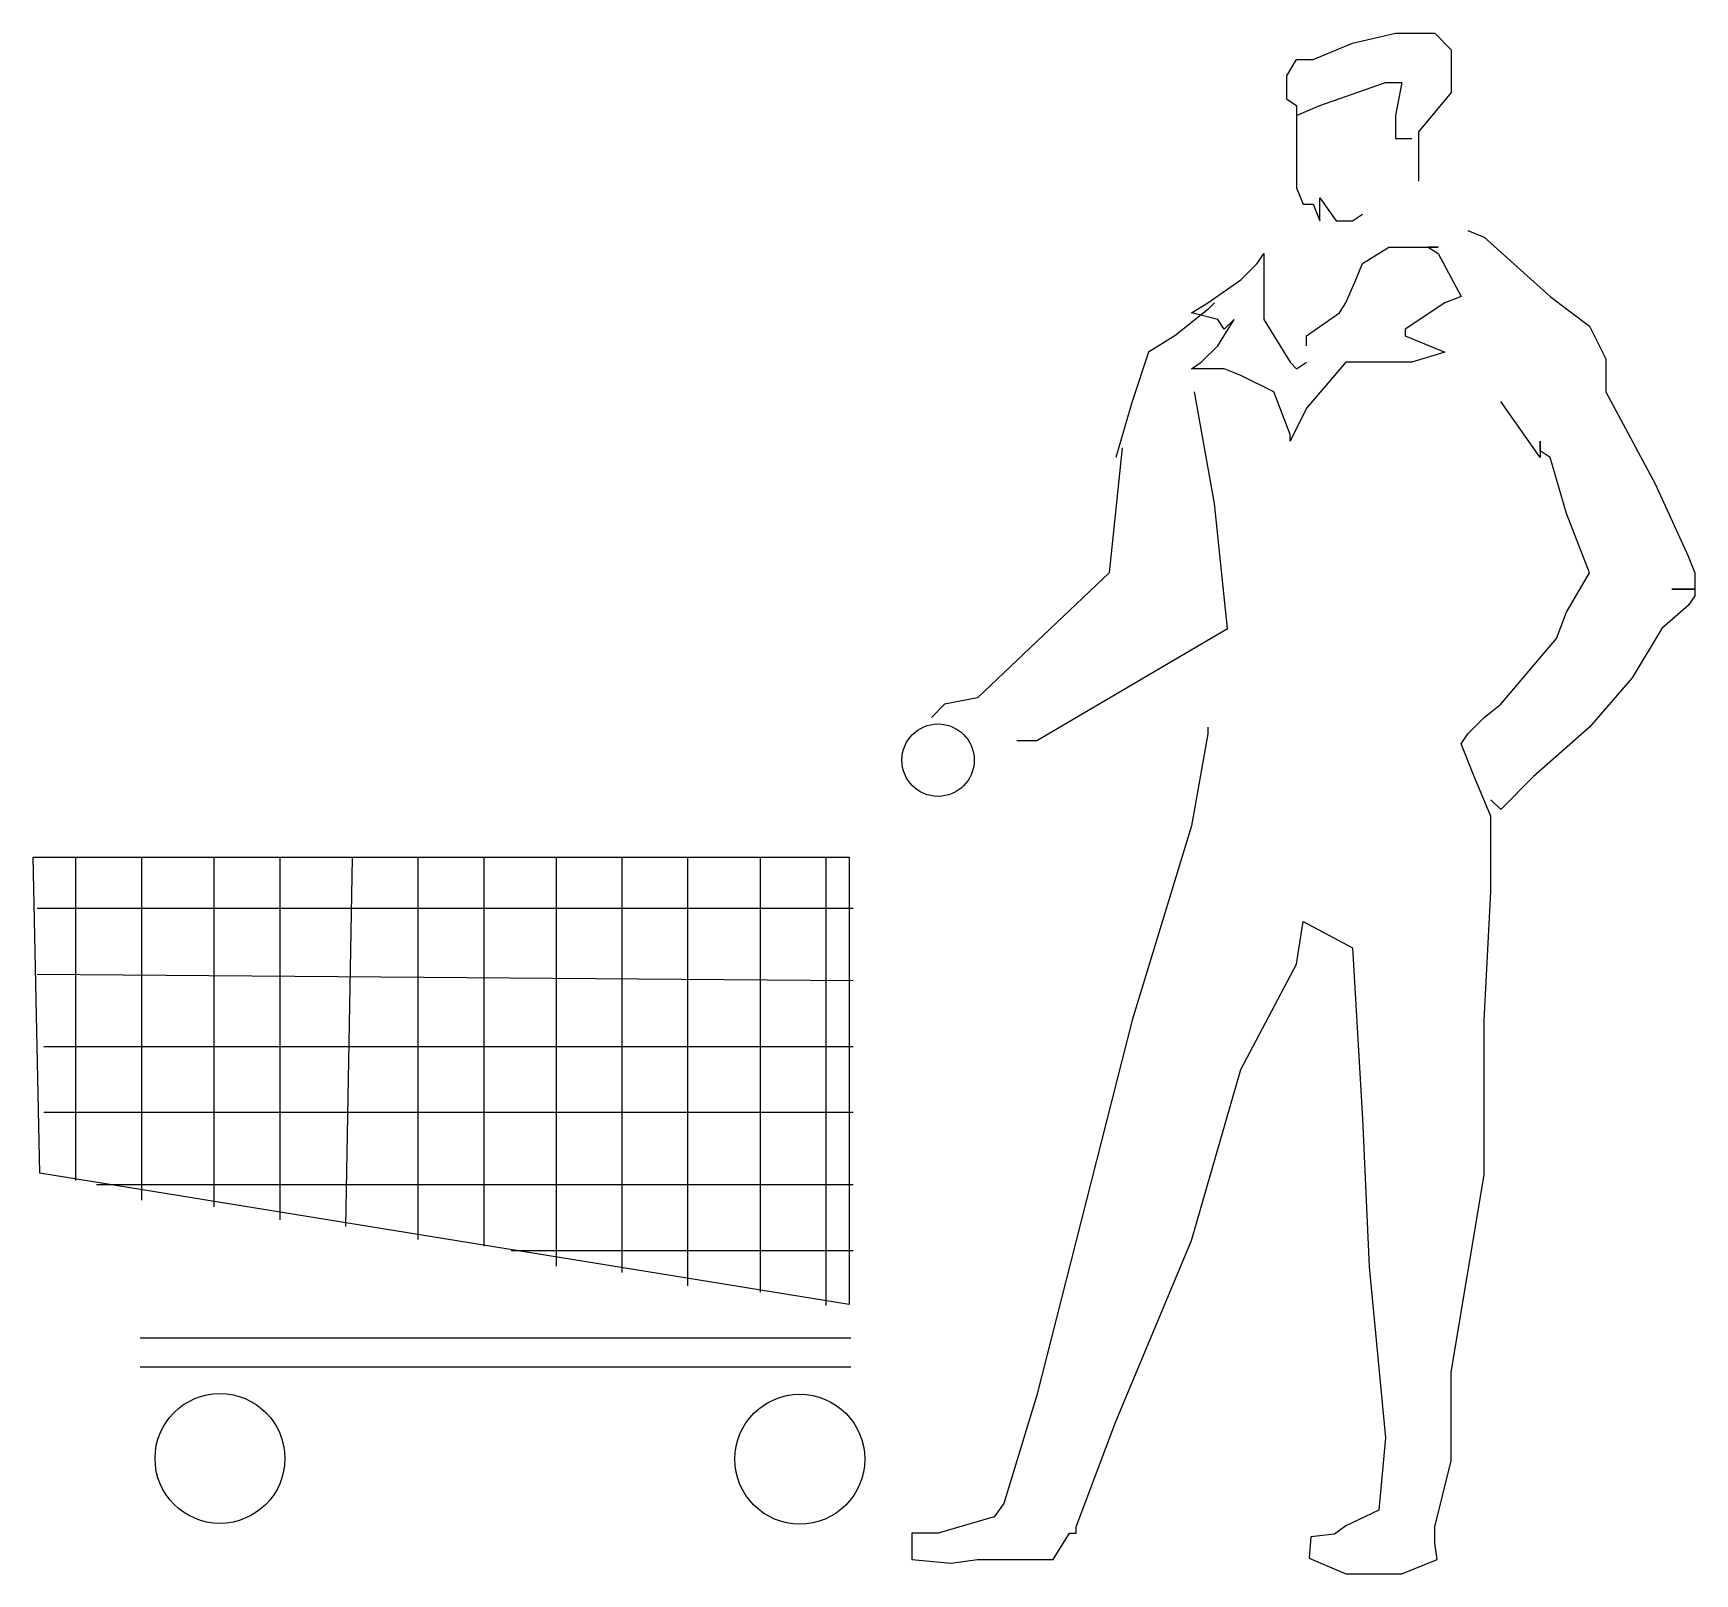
# Model space of a CAD drawing. Header units: millimetres. Extents: x -1633.65 to -1631.89, y 1838.22 to 1839.85.
import ezdxf

# ---------------------------------------------------------------- set-up
doc = ezdxf.new("R2010")
doc.units = ezdxf.units.MM
doc.header["$LTSCALE"] = 10
doc.layers.add('Humanos', color=2, linetype='Continuous')

msp = doc.modelspace()

# ---------------------------------------------------------------- linework, layer by layer
at = {"layer": 'Humanos'}
for p, q in [((-1632.2531, 1839.8381), (-1632.2079, 1839.8485)), ((-1632.2079, 1839.8485), (-1632.1661, 1839.8485)), ((-1632.1661, 1839.8485), (-1632.1487, 1839.8311)), ((-1632.2949, 1839.8207), (-1632.2531, 1839.8381)), ((-1632.1487, 1839.8311), (-1632.1487, 1839.7963)), ((-1632.3227, 1839.8033), (-1632.3123, 1839.8207)), ((-1632.3123, 1839.8207), (-1632.3053, 1839.8207)), ((-1632.3053, 1839.8207), (-1632.2949, 1839.8207)), ((-1632.3227, 1839.7963), (-1632.3227, 1839.8033)), ((-1632.3227, 1839.7789), (-1632.3227, 1839.7963)), ((-1632.2879, 1839.772), (-1632.2183, 1839.7963)), ((-1632.2183, 1839.7963), (-1632.2009, 1839.7963)), ((-1632.2009, 1839.7963), (-1632.2079, 1839.7615)), ((-1632.1487, 1839.7963), (-1632.1487, 1839.7859)), ((-1632.3227, 1839.7789), (-1632.3123, 1839.772)), ((-1632.3123, 1839.7615), (-1632.2879, 1839.772)), ((-1632.3123, 1839.772), (-1632.3123, 1839.7615)), ((-1632.1487, 1839.7859), (-1632.1835, 1839.7441)), ((-1632.3123, 1839.7615), (-1632.3123, 1839.7546)), ((-1632.3123, 1839.7546), (-1632.3123, 1839.7024)), ((-1632.2079, 1839.7615), (-1632.2079, 1839.7372)), ((-1632.2079, 1839.7372), (-1632.1905, 1839.7372)), ((-1632.1835, 1839.7441), (-1632.1835, 1839.6919)), ((-1632.3123, 1839.7024), (-1632.3123, 1839.685)), ((-1632.3123, 1839.685), (-1632.3053, 1839.6676)), ((-1632.3053, 1839.6676), (-1632.2949, 1839.6676)), ((-1632.2949, 1839.6676), (-1632.2879, 1839.6502)), ((-1632.2879, 1839.6745), (-1632.2705, 1839.6502)), ((-1632.2879, 1839.6502), (-1632.2879, 1839.6745)), ((-1632.2705, 1839.6502), (-1632.2531, 1839.6502)), ((-1632.2531, 1839.6502), (-1632.2427, 1839.6571)), ((-1632.1313, 1839.6397), (-1632.1139, 1839.6328)), ((-1632.1139, 1839.6328), (-1632.0443, 1839.5701)), ((-1632.354, 1839.6049), (-1632.3471, 1839.6154)), ((-1632.3471, 1839.6154), (-1632.3471, 1839.5875)), ((-1632.2427, 1839.6049), (-1632.2148, 1839.6223)), ((-1632.2148, 1839.6223), (-1632.1626, 1839.6223)), ((-1632.1731, 1839.6223), (-1632.1626, 1839.6154)), ((-1632.1626, 1839.6223), (-1632.1731, 1839.6223)), ((-1632.1626, 1839.6154), (-1632.1383, 1839.5701)), ((-1632.3714, 1839.5875), (-1632.361, 1839.598)), ((-1632.361, 1839.598), (-1632.354, 1839.6049)), ((-1632.2496, 1839.5875), (-1632.2427, 1839.6049)), ((-1632.4062, 1839.5632), (-1632.3714, 1839.5875)), ((-1632.3471, 1839.5875), (-1632.3471, 1839.5458)), ((-1632.2601, 1839.5632), (-1632.2496, 1839.5875)), ((-1632.4236, 1839.5527), (-1632.4062, 1839.5632)), ((-1632.3993, 1839.5632), (-1632.4062, 1839.5562)), ((-1632.267, 1839.5527), (-1632.2601, 1839.5632)), ((-1632.1557, 1839.5632), (-1632.1974, 1839.5353)), ((-1632.1383, 1839.5701), (-1632.1557, 1839.5632)), ((-1632.0443, 1839.5701), (-1632.0026, 1839.5388)), ((-1632.4062, 1839.5562), (-1632.441, 1839.5284)), ((-1632.3958, 1839.5458), (-1632.4236, 1839.5527)), ((-1632.3888, 1839.5353), (-1632.3958, 1839.5458)), ((-1632.3958, 1839.5179), (-1632.3784, 1839.5458)), ((-1632.3784, 1839.5458), (-1632.3888, 1839.5353)), ((-1632.3471, 1839.5458), (-1632.3192, 1839.5005)), ((-1632.3018, 1839.5284), (-1632.267, 1839.5527)), ((-1632.441, 1839.5284), (-1632.4689, 1839.511)), ((-1632.3018, 1839.5179), (-1632.3018, 1839.5284)), ((-1632.1974, 1839.5353), (-1632.1974, 1839.5284)), ((-1632.1974, 1839.5284), (-1632.1557, 1839.511)), ((-1632.0026, 1839.5388), (-1631.9852, 1839.504)), ((-1632.4689, 1839.511), (-1632.4863, 1839.4588)), ((-1632.4132, 1839.5005), (-1632.3958, 1839.5179)), ((-1632.1557, 1839.511), (-1632.1905, 1839.5005)), ((-1632.4236, 1839.4936), (-1632.4132, 1839.5005)), ((-1632.3888, 1839.4936), (-1632.4236, 1839.4936)), ((-1632.3714, 1839.4866), (-1632.3888, 1839.4936)), ((-1632.3192, 1839.5005), (-1632.3123, 1839.4936)), ((-1632.3123, 1839.4936), (-1632.3018, 1839.5005)), ((-1632.2601, 1839.5005), (-1632.3018, 1839.4518)), ((-1632.1905, 1839.5005), (-1632.2601, 1839.5005)), ((-1631.9852, 1839.504), (-1631.9852, 1839.4692)), ((-1632.3366, 1839.4692), (-1632.3714, 1839.4866)), ((-1632.4863, 1839.4588), (-1632.5037, 1839.3996)), ((-1632.3993, 1839.3509), (-1632.4202, 1839.4692)), ((-1632.3192, 1839.424), (-1632.3366, 1839.4692)), ((-1632.0548, 1839.3996), (-1632.0965, 1839.4588)), ((-1631.9852, 1839.4692), (-1631.933, 1839.3718)), ((-1632.3018, 1839.4518), (-1632.3192, 1839.417)), ((-1632.3192, 1839.417), (-1632.3192, 1839.424)), ((-1632.4967, 1839.4101), (-1632.5106, 1839.2778)), ((-1632.0548, 1839.417), (-1632.0548, 1839.3996)), ((-1632.0548, 1839.4066), (-1632.0548, 1839.417)), ((-1632.0443, 1839.3996), (-1632.0548, 1839.4066)), ((-1632.0269, 1839.3405), (-1632.0443, 1839.3996)), ((-1631.933, 1839.3718), (-1631.8982, 1839.2952)), ((-1632.3854, 1839.2187), (-1632.3993, 1839.3509)), ((-1632.0026, 1839.2778), (-1632.0269, 1839.3405)), ((-1631.8982, 1839.2952), (-1631.8912, 1839.2778)), ((-1632.5106, 1839.2778), (-1632.6498, 1839.1456)), ((-1632.0269, 1839.2361), (-1632.0026, 1839.2778)), ((-1631.8912, 1839.2778), (-1631.8912, 1839.2604)), ((-1631.9156, 1839.2604), (-1631.8912, 1839.2604)), ((-1631.8912, 1839.2604), (-1631.9156, 1839.2604)), ((-1631.8912, 1839.2604), (-1631.8912, 1839.2535)), ((-1631.8982, 1839.243), (-1631.926, 1839.2187)), ((-1631.8912, 1839.2535), (-1631.8982, 1839.243)), ((-1632.0374, 1839.2082), (-1632.0269, 1839.2361)), ((-1632.5872, 1839.1003), (-1632.3854, 1839.2187)), ((-1632.0965, 1839.1386), (-1632.0374, 1839.2082)), ((-1631.926, 1839.2187), (-1631.9573, 1839.1665)), ((-1631.9573, 1839.1665), (-1632.0026, 1839.1143)), ((-1632.6846, 1839.1386), (-1632.6986, 1839.1247)), ((-1632.6498, 1839.1456), (-1632.6846, 1839.1386)), ((-1632.1139, 1839.1247), (-1632.0965, 1839.1386)), ((-1632.1313, 1839.1073), (-1632.1139, 1839.1247)), ((-1632.4062, 1839.1073), (-1632.4236, 1839.0099)), ((-1632.4062, 1839.1143), (-1632.4062, 1839.1073)), ((-1632.1383, 1839.0969), (-1632.1313, 1839.1073)), ((-1632.0026, 1839.1143), (-1632.0617, 1839.0621)), ((-1632.6081, 1839.1003), (-1632.5872, 1839.1003)), ((-1632.1244, 1839.0621), (-1632.1383, 1839.0969)), ((-1632.107, 1839.0203), (-1632.1244, 1839.0621)), ((-1632.0617, 1839.0621), (-1632.0965, 1839.0273)), ((-1632.0965, 1839.0273), (-1632.107, 1839.0377)), ((-1632.107, 1838.9403), (-1632.107, 1839.0203)), ((-1632.4236, 1839.0099), (-1632.4863, 1838.8045)), ((-1633.6486, 1838.9768), (-1632.7856, 1838.9768)), ((-1633.6416, 1838.6427), (-1633.6486, 1838.9768)), ((-1633.6034, 1838.6349), (-1633.6034, 1838.9759)), ((-1633.5338, 1838.614), (-1633.5338, 1838.9759)), ((-1633.4572, 1838.6071), (-1633.4572, 1838.9759)), ((-1633.3876, 1838.5931), (-1633.3876, 1838.9759)), ((-1633.318, 1838.5862), (-1633.311, 1838.9759)), ((-1633.2414, 1838.5723), (-1633.2414, 1838.9759)), ((-1633.1718, 1838.5653), (-1633.1718, 1838.9759)), ((-1633.0953, 1838.5444), (-1633.0953, 1838.9759)), ((-1633.0257, 1838.5375), (-1633.0257, 1838.9759)), ((-1632.9561, 1838.5235), (-1632.9561, 1838.9759)), ((-1632.8795, 1838.5166), (-1632.8795, 1838.9759)), ((-1632.8099, 1838.5027), (-1632.8099, 1838.9759)), ((-1632.7856, 1838.9768), (-1632.7856, 1838.5035)), ((-1632.1139, 1838.8045), (-1632.107, 1838.9403)), ((-1633.6443, 1838.9229), (-1632.7812, 1838.9229)), ((-1632.3123, 1838.8637), (-1632.3053, 1838.9089)), ((-1632.3053, 1838.9089), (-1632.2531, 1838.8811)), ((-1632.2531, 1838.8811), (-1632.2427, 1838.7001)), ((-1632.3714, 1838.7523), (-1632.3123, 1838.8637)), ((-1633.6443, 1838.8533), (-1632.7812, 1838.8463)), ((-1632.4863, 1838.8045), (-1632.5454, 1838.5714)), ((-1632.1139, 1838.641), (-1632.1139, 1838.8045)), ((-1633.6373, 1838.7767), (-1632.7812, 1838.7767)), ((-1632.4236, 1838.5714), (-1632.3714, 1838.7523)), ((-1633.6373, 1838.7071), (-1632.7812, 1838.7071)), ((-1632.2427, 1838.7001), (-1632.2357, 1838.5435)), ((-1632.7856, 1838.5035), (-1633.6416, 1838.6427)), ((-1633.5816, 1838.6305), (-1632.7812, 1838.6305)), ((-1632.1487, 1838.4322), (-1632.1139, 1838.641)), ((-1633.1431, 1838.5609), (-1632.7812, 1838.5609)), ((-1632.5454, 1838.5714), (-1632.5872, 1838.4078)), ((-1632.5037, 1838.38), (-1632.4236, 1838.5714)), ((-1632.2357, 1838.5435), (-1632.2183, 1838.3626)), ((-1632.7838, 1838.4679), (-1633.5355, 1838.4679)), ((-1632.7838, 1838.4374), (-1633.5355, 1838.4374)), ((-1632.1487, 1838.3626), (-1632.1487, 1838.4322)), ((-1632.5872, 1838.4078), (-1632.622, 1838.293)), ((-1632.5454, 1838.2686), (-1632.5037, 1838.38)), ((-1632.2183, 1838.3626), (-1632.2253, 1838.286)), ((-1632.1487, 1838.3382), (-1632.1487, 1838.3626)), ((-1632.1661, 1838.2686), (-1632.1487, 1838.3382)), ((-1632.6324, 1838.2791), (-1632.6916, 1838.2617)), ((-1632.622, 1838.293), (-1632.6324, 1838.2791)), ((-1632.2253, 1838.286), (-1632.2601, 1838.2695)), ((-1632.7194, 1838.2617), (-1632.7194, 1838.2338)), ((-1632.709, 1838.2617), (-1632.7194, 1838.2617)), ((-1632.6916, 1838.2617), (-1632.709, 1838.2617)), ((-1632.5698, 1838.2338), (-1632.5524, 1838.2617)), ((-1632.5524, 1838.2617), (-1632.5454, 1838.2617)), ((-1632.5454, 1838.2617), (-1632.5454, 1838.2686)), ((-1632.2723, 1838.2608), (-1632.2974, 1838.2579)), ((-1632.2601, 1838.2695), (-1632.2723, 1838.2608)), ((-1632.1661, 1838.2512), (-1632.1661, 1838.2686)), ((-1632.2974, 1838.2579), (-1632.2991, 1838.2353)), ((-1632.1636, 1838.2338), (-1632.1661, 1838.2512)), ((-1632.7194, 1838.2338), (-1632.6778, 1838.2302)), ((-1632.6778, 1838.2302), (-1632.6498, 1838.2338)), ((-1632.6498, 1838.2338), (-1632.5698, 1838.2338)), ((-1632.2991, 1838.2353), (-1632.2601, 1838.2188)), ((-1632.2009, 1838.2188), (-1632.1636, 1838.2338)), ((-1632.2601, 1838.2188), (-1632.2079, 1838.2188)), ((-1632.2079, 1838.2188), (-1632.2009, 1838.2188))]:
    msp.add_line(p, q, dxfattribs=at)
for centre, radius in [((-1632.6916, 1839.0795), 0.0383), ((-1633.4511, 1838.3408), 0.0687), ((-1632.8378, 1838.34), 0.0687)]:
    msp.add_circle(centre, radius, dxfattribs=at)

doc.saveas('drawing.dxf')
